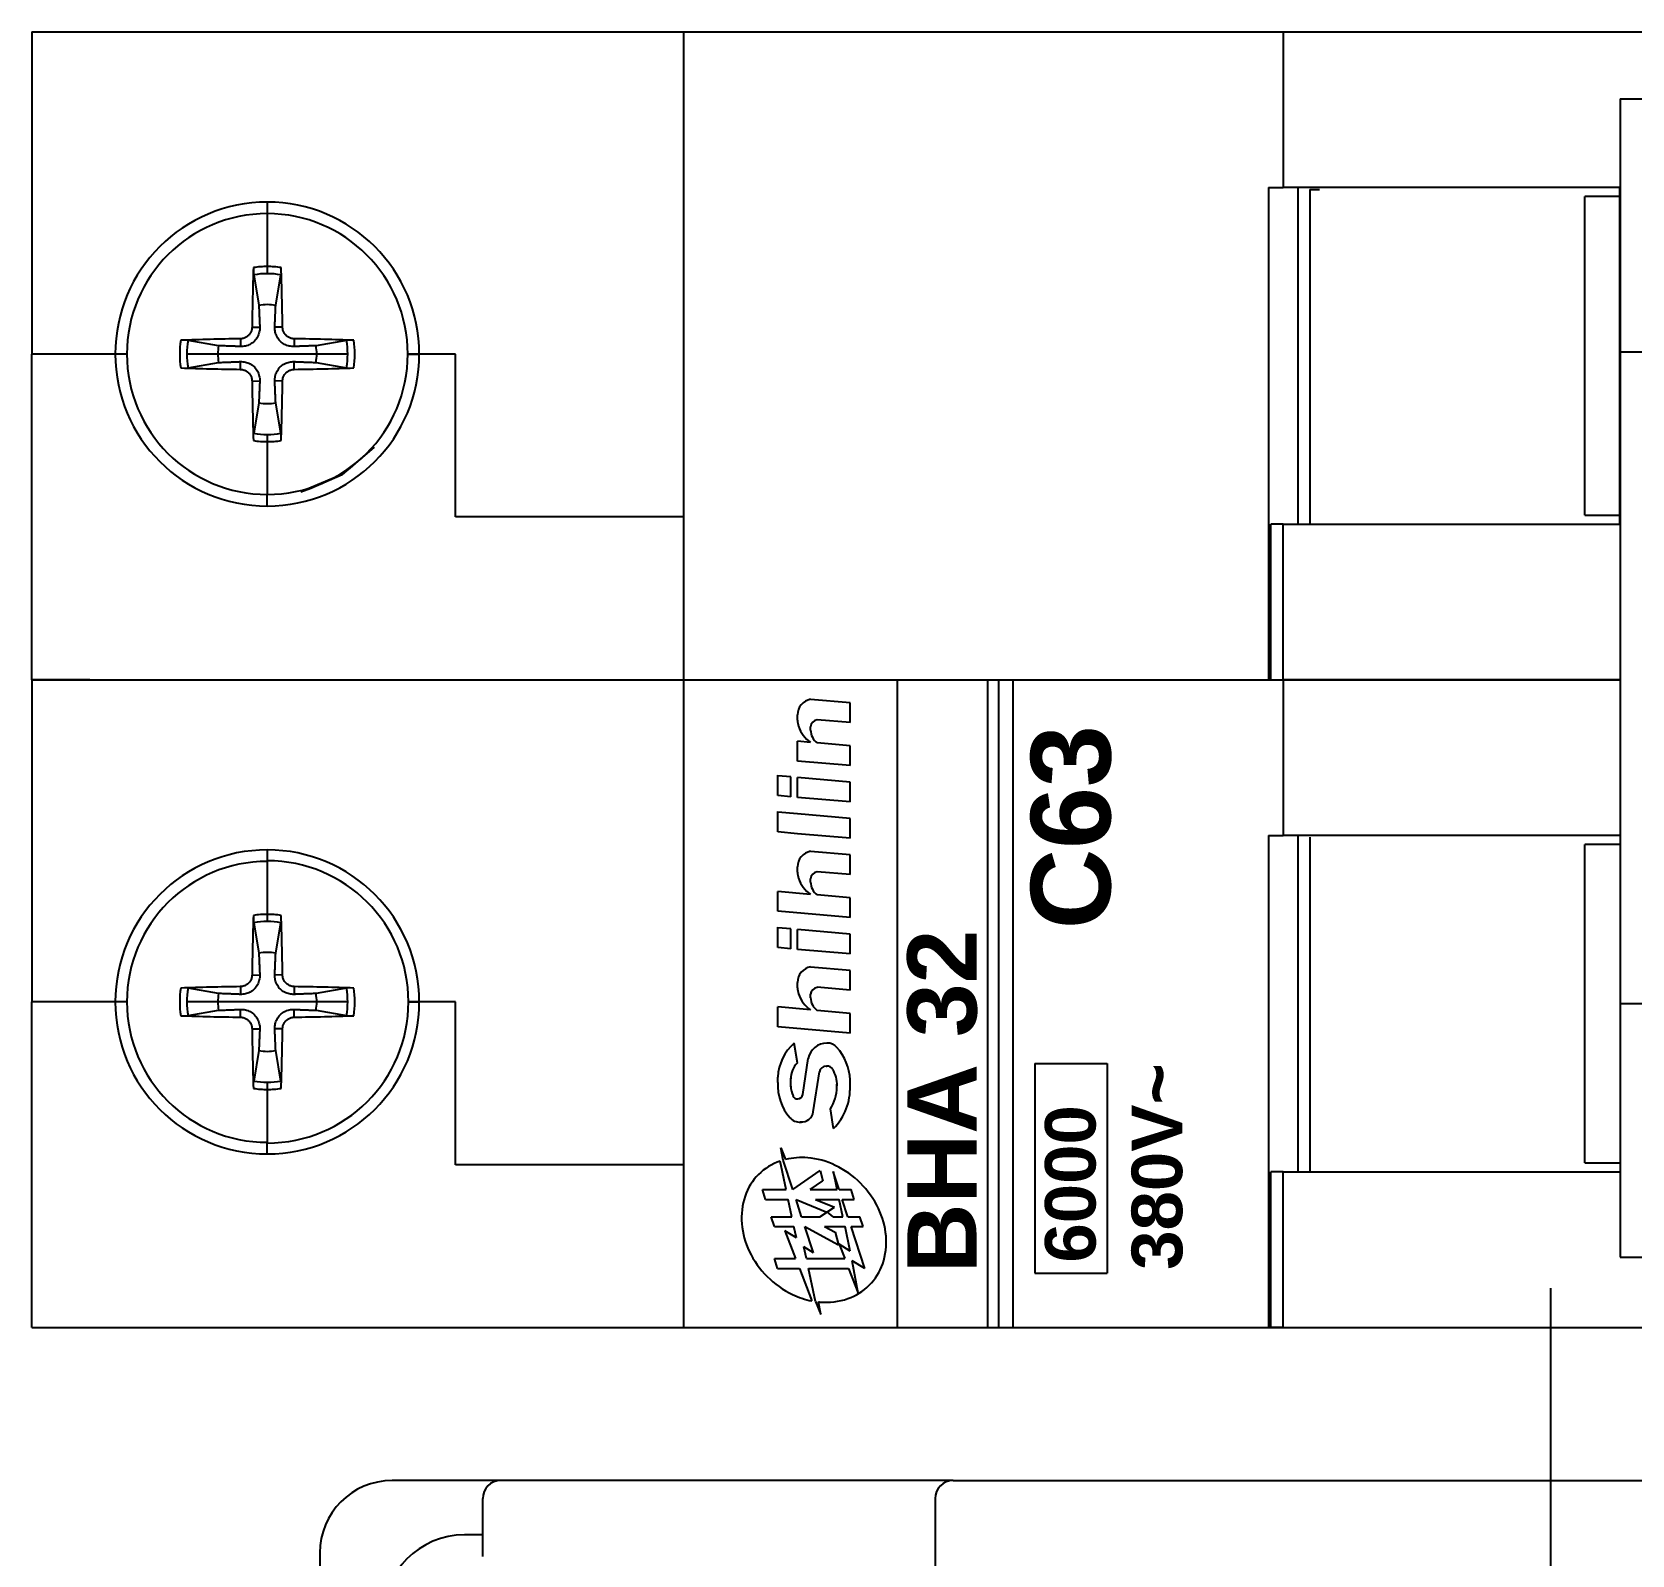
# Model space of a CAD drawing. Extents: x -276 to 10601, y -180 to 3883.
# Drawn here: x 2570.86 to 2615.06, y 2918.25 to 2960.34 of the extents above; entities that cross this region are included whole.
import ezdxf

# ---------------------------------------------------------------- set-up
doc = ezdxf.new("R2010")
doc.units = 0
doc.header["$LTSCALE"] = 10
doc.header["$MEASUREMENT"] = 0
doc.layers.get('0').update_dxf_attribs({"linetype": 'CONTINUOUS'})

# ---------------------------------------------------------------- blocks, each defined once
blk = doc.blocks.new('M_SL_E')
for p, q in [((3.18, 5), (3.56, 5)), ((6.59, 0), (7.03, 5)), ((7.03, 5), (8.4, 5)), ((8.2, 2.73), (8.4, 5)), ((12.42, 4.09), (12.5, 5)), ((12.5, 5), (13.91, 5)), ((13.79, 4.09), (13.87, 5)), ((14.58, 0), (15.01, 5)), ((15.01, 5), (16.38, 5)), ((16.18, 2.73), (16.38, 5)), ((20.37, 3.64), (20.49, 5)), ((20.49, 5), (21.9, 5)), ((21.74, 3.64), (21.86, 5)), ((22.92, 4.09), (23, 5)), ((23, 5), (24.41, 5)), ((24.29, 4.09), (24.37, 5)), ((0.45, 3.49), (0.45, 3.35)), ((2.89, 4.09), (3.48, 4.09)), ((4.55, 3.64), (5.91, 3.86)), ((9.73, 3.64), (10.09, 3.64)), ((12.07, 0), (12.38, 3.64)), ((12.38, 3.64), (13.75, 3.64)), ((12.42, 4.09), (13.79, 4.09)), ((13.44, 0), (13.75, 3.64)), ((17.71, 3.64), (18.07, 3.64)), ((20.05, 0), (20.37, 3.64)), ((21.42, 0), (21.74, 3.64)), ((22.56, 0), (22.88, 3.64)), ((22.88, 3.64), (24.25, 3.64)), ((22.92, 4.09), (24.29, 4.09)), ((23.93, 0), (24.25, 3.64)), ((25.07, 0), (25.39, 3.64)), ((25.39, 3.64), (26.76, 3.64)), ((26.68, 2.73), (26.76, 3.64)), ((28.21, 3.64), (28.57, 3.64)), ((1.15, 2.54), (3.93, 2.11)), ((2.35, 3.27), (4.85, 2.89)), ((7.96, 0), (8.16, 2.27)), ((9.04, 2.73), (9.28, 2.73)), ((9.56, 0), (9.76, 2.27)), ((10.93, 0), (11.16, 2.73)), ((15.94, 0), (16.14, 2.27)), ((17.03, 2.73), (17.26, 2.73)), ((17.54, 0), (17.74, 2.27)), ((18.91, 0), (19.15, 2.73)), ((26.44, 0), (26.64, 2.27)), ((27.52, 2.73), (27.76, 2.73)), ((28.04, 0), (28.23, 2.27)), ((29.4, 0), (29.64, 2.73)), ((0, 1.14), (1.36, 1.36)), ((4.32, 1.66), (4.32, 1.6)), ((2.63, 0), (3.37, 0)), ((2.85, 0.91), (3.07, 0.91)), ((6.59, 0), (7.96, 0)), ((9.56, 0), (10.93, 0)), ((12.07, 0), (13.44, 0)), ((14.58, 0), (15.94, 0)), ((17.54, 0), (18.91, 0)), ((20.05, 0), (21.42, 0)), ((22.56, 0), (23.93, 0)), ((25.07, 0), (26.44, 0)), ((28.04, 0), (29.4, 0))]:
    blk.add_line(p, q)
for centre, radius, start, end in [((2.99, 1.61), 3.39, 86.8217, 130.9829), ((3.37, 1.61), 3.39, 41.5819, 86.8217), ((1.36, 3.49), 0.909, 130.9829, 184.481), ((1.27, 3.35), 0.818, 175.2764, 261.2538), ((2.41, 3.62), 0.364, 115.245, 180), ((2.41, 3.63), 0.364, 181.4669, 261.2538), ((2.91, 2.55), 1.54, 89.0654, 115.245), ((3.45, 2.55), 1.54, 44.8213, 90.9346), ((9.96, 1.56), 2.11, 107.9236, 146.5043), ((9.73, 2.27), 1.36, 90, 107.9236), ((10.08, 2.53), 1.11, 10.2203, 89.3839), ((17.94, 1.56), 2.11, 107.9236, 146.5043), ((17.71, 2.27), 1.36, 90, 107.9236), ((18.06, 2.53), 1.11, 10.2203, 89.3839), ((28.44, 1.56), 2.11, 107.9236, 146.5043), ((28.21, 2.27), 1.36, 90, 107.9236), ((28.56, 2.53), 1.11, 10.2203, 89.3839), ((4.57, 1.58), 1.34, 0.9531, 78.0106), ((9.07, 1.59), 1.14, 91.2377, 143.0819), ((9.22, 2.19), 0.542, 9.0008, 84.0607), ((17.05, 1.59), 1.14, 91.2377, 143.0819), ((17.2, 2.19), 0.542, 9.0008, 84.0607), ((27.55, 1.59), 1.14, 91.2377, 143.0819), ((27.7, 2.19), 0.542, 9.0008, 84.0607), ((2.79, 3.99), 3.99, 225.5962, 272.3288), ((2.85, 3.56), 2.65, 235.9529, 270.039), ((3.01, 3.01), 2.11, 268.4803, 301.1102), ((3.86, 1.66), 0.455, 0, 81.2538), ((3.86, 1.6), 0.455, 301.1102, 0), ((5, 1.6), 0.909, 311.4664, 0), ((3.16, 3.68), 3.69, 273.1935, 311.4664)]:
    blk.add_arc(centre, radius, start, end)
blk = doc.blocks.new('A$C7D7D530F')
for p, q in [((2.433, 3.092), (2.705, 3.18)), ((2.705, 3.18), (2.705, 2.608)), ((3.182, 3.335), (3.455, 3.424)), ((3.182, 3.335), (3.182, 2.709)), ((3.455, 3.424), (3.455, 2.767)), ((1.274, 3.003), (1.547, 3.092)), ((1.274, 3.003), (1.274, 2.401)), ((1.547, 3.092), (1.547, 2.506)), ((2.319, 2.802), (1.547, 2.506)), ((2.12, 2.483), (2.319, 2.802)), ((2.433, 3.092), (2.433, 2.55)), ((2.705, 2.608), (3.182, 2.709)), ((3.455, 2.767), (4.241, 2.934)), ((3.455, 2.582), (4.268, 2.846)), ((4.268, 2.846), (4.613, 2.913)), ((4.613, 2.913), (4.286, 2.781)), ((1.274, 2.401), (0.379, 2.058)), ((1.547, 2.207), (1.87, 2.276)), ((1.706, 2.013), (1.87, 2.276)), ((1.706, 2.013), (2.433, 2.25)), ((2.433, 2.25), (1.933, 1.322)), ((2.12, 2.483), (2.433, 2.55)), ((2.705, 2.338), (3.182, 2.493)), ((2.705, 2.338), (2.705, 1.836)), ((3.182, 2.493), (2.834, 1.642)), ((3.455, 2.582), (3.983, 1.828)), ((0.363, 1.955), (0, 1.809)), ((0, 1.809), (0.352, 1.877)), ((0.363, 1.955), (1.274, 2.149)), ((1.274, 2.149), (1.274, 1.042)), ((1.547, 2.207), (1.547, 1.147)), ((2.705, 1.836), (2.97, 1.435)), ((3.182, 1.954), (2.97, 1.435)), ((3.182, 1.954), (3.182, 1.298)), ((3.455, 2.104), (3.701, 1.752)), ((3.455, 2.104), (3.455, 1.356)), ((3.983, 1.828), (3.701, 1.752)), ((2.274, 1.413), (1.933, 1.322)), ((2.433, 1.708), (2.274, 1.413)), ((2.433, 1.708), (2.433, 1.139)), ((2.705, 1.464), (2.84, 1.632)), ((2.705, 1.464), (2.705, 1.197)), ((3.455, 1.306), (3.953, 1.468)), ((3.455, 1.356), (3.954, 1.462)), ((1.274, 1.042), (0.595, 0.781)), ((0.595, 0.781), (1.488, 0.939)), ((1.274, 0.597), (2.433, 0.974)), ((1.274, 0.597), (1.488, 0.939)), ((1.944, 1.299), (1.547, 1.147)), ((1.754, 0.995), (1.944, 1.299)), ((1.754, 0.995), (2.433, 1.139)), ((2.433, 0.974), (2.433, 0.64)), ((2.705, 1.197), (3.182, 1.298)), ((2.705, 1.062), (3.182, 1.217)), ((2.705, 1.062), (2.705, 0.729)), ((3.182, 1.217), (3.182, 0.884)), ((3.182, 0.884), (3.455, 0.972)), ((3.455, 1.306), (3.455, 0.972)), ((2.433, 0.64), (2.705, 0.729))]:
    blk.add_line(p, q)
for points in [[(3.871, 3.53, 0.114733), (3.277, 3.899, 0.103802), (2.511, 3.993, 0.091344), (1.75, 3.784, 0.08414), (1.052, 3.289, 0.08414), (0.556, 2.591, 0.064723), (0.379, 2.058, 0.064723)], [(4.241, 2.934, 0.000242), (4.24, 2.936, 0.114733), (3.871, 3.53, 0.114733)], [(0.352, 1.877, 0.005532), (0.348, 1.829, 0.103802), (0.441, 1.064, 0.114733), (0.811, 0.47, 0.114733), (1.405, 0.1, 0.103802), (2.17, 0.007, 0.091344), (2.932, 0.215, 0.08414), (3.63, 0.711, 0.08414), (4.125, 1.409, 0.091344), (4.334, 2.17, 0.082116), (4.286, 2.781, 0.114733)]]:
    blk.add_lwpolyline(points, format="xyb")
blk = doc.blocks.new('MLIBN17G')
for p, q in [((0, 41.95), (9, 41.95)), ((0, 41.95), (0, -41.95)), ((17.9, 41.95), (9, 41.95)), ((9, 39.33), (9, 41.95)), ((17.9, 40.35), (17.9, 41.95)), ((17.9, 41.95), (17.9, 40.35)), ((17.9, 41.95), (26.9, 41.95)), ((35.8, 41.95), (26.9, 41.95)), ((26.9, 39.33), (26.9, 41.95)), ((35.8, 41.95), (35.8, -41.95)), ((17.9, 40.35), (17.9, 7.384)), ((8.624, 37.639), (8.768, 36.797)), ((9, 36.816), (9, 37.671)), ((9.232, 36.797), (9.376, 37.639)), ((26.524, 37.639), (26.668, 36.797)), ((26.9, 36.816), (26.9, 37.671)), ((27.132, 36.797), (27.276, 37.639)), ((9, 35.45), (9, 36.816)), ((26.9, 35.45), (26.9, 36.816)), ((7.653, 35.682), (6.811, 35.826)), ((8.256, 35.872), (8.257, 35.658)), ((8.578, 36.194), (8.792, 36.193)), ((9.422, 36.194), (9.208, 36.193)), ((9.744, 35.872), (9.743, 35.658)), ((11.189, 35.826), (10.347, 35.682)), ((25.553, 35.682), (24.711, 35.826)), ((26.156, 35.872), (26.157, 35.658)), ((26.478, 36.194), (26.692, 36.193)), ((27.322, 36.194), (27.108, 36.193)), ((27.644, 35.872), (27.643, 35.658)), ((29.089, 35.826), (28.247, 35.682)), ((4.8, 35.45), (5.1, 35.45)), ((6.58, 35.45), (5.12, 35.45)), ((6.779, 35.45), (6.58, 35.45)), ((9, 34.084), (9, 35.45)), ((11.42, 35.45), (11.221, 35.45)), ((12.88, 35.45), (11.42, 35.45)), ((13.2, 35.45), (12.9, 35.45)), ((22.7, 35.45), (23, 35.45)), ((24.48, 35.45), (23.02, 35.45)), ((24.679, 35.45), (24.48, 35.45)), ((26.9, 34.084), (26.9, 35.45)), ((29.32, 35.45), (29.121, 35.45)), ((30.78, 35.45), (29.32, 35.45)), ((31.1, 35.45), (30.8, 35.45)), ((6.811, 35.074), (7.653, 35.218)), ((8.256, 35.028), (8.257, 35.242)), ((9.744, 35.028), (9.743, 35.242)), ((10.347, 35.218), (11.189, 35.074)), ((24.711, 35.074), (25.553, 35.218)), ((26.156, 35.028), (26.157, 35.242)), ((27.644, 35.028), (27.643, 35.242)), ((28.247, 35.218), (29.089, 35.074)), ((8.578, 34.706), (8.792, 34.707)), ((9.422, 34.706), (9.208, 34.707)), ((26.478, 34.706), (26.692, 34.707)), ((27.322, 34.706), (27.108, 34.707)), ((8.768, 34.103), (8.624, 33.261)), ((9, 33.229), (9, 34.084)), ((9.376, 33.261), (9.232, 34.103)), ((26.668, 34.103), (26.524, 33.261)), ((26.9, 33.229), (26.9, 34.084)), ((27.276, 33.261), (27.132, 34.103)), ((9, 31.55), (9, 31.25)), ((9, 31.25), (9, 31.55)), ((26.9, 31.57), (26.9, 31.25)), ((26.9, 31.25), (26.9, 31.57)), ((9, 30.25), (9, 31.25)), ((26.9, 30.25), (26.9, 31.25)), ((4.5, 23.95), (4.5, 30.25)), ((4.5, 30.25), (9, 30.25)), ((22.4, 23.95), (22.4, 30.25)), ((22.4, 30.25), (26.9, 30.25)), ((17.9, 23.95), (0, 23.95)), ((17.9, 23.95), (0, 23.95)), ((17.9, 23.95), (0, 23.95)), ((35.8, 23.95), (17.9, 23.95)), ((17.9, 18.05), (0, 18.05)), ((17.9, 15.55), (0, 15.55)), ((17.9, 15.25), (0, 15.25)), ((17.9, 14.85), (0, 14.85)), ((1.5, 14.25), (1.5, 12.25)), ((7.3, 14.25), (1.5, 14.25)), ((7.3, 14.25), (7.3, 12.25)), ((7.3, 12.25), (1.5, 12.25)), ((13.6, 7.792), (0, 7.792)), ((0, 7.384), (0, 7.723)), ((0, 7.723), (4.3, 7.723)), ((4.3, 7.384), (4.3, 7.723)), ((13.6, 7.792), (13.6, 7.384)), ((31.5, 7.792), (17.9, 7.792)), ((17.9, 7.723), (22.2, 7.723)), ((22.2, 7.384), (22.2, 7.723)), ((31.5, 7.792), (31.5, 7.384)), ((0, 7.384), (4.3, 7.384)), ((4.3, 7.4), (4.3, -1.922)), ((13.6, -1.922), (13.6, 7.4)), ((17.9, 7.384), (13.6, 7.384)), ((17.9, -1.922), (17.9, 7.4)), ((17.9, 7.4), (17.9, -1.922)), ((17.9, 7.384), (22.2, 7.384)), ((22.2, 7.4), (22.2, -1.922)), ((31.5, -1.914), (31.5, 7.4)), ((35.8, 7.384), (31.5, 7.384)), ((13.6, 6.978), (4.3, 6.978)), ((13.55, 6.65), (4.3, 6.65)), ((31.5, 6.978), (22.2, 6.978)), ((31.45, 6.65), (22.2, 6.65)), ((31.45, 6.65), (31.45, 6.38)), ((33.95, -1.922), (1.95, -1.922)), ((1.95, -1.922), (1.95, -8.538)), ((8.95, -9.05), (8.95, -1.922)), ((26.95, -9.05), (26.95, -1.922)), ((33.95, -1.922), (33.95, -8.538))]:
    blk.add_line(p, q)
for p, q in [((17.9, 23.95), (0, 23.95)), ((4.55, -0.946), (13.35, -0.946)), ((4.55, -0.946), (4.55, -1.914)), ((13.35, -1.914), (13.35, -0.946)), ((22.45, -0.946), (31.25, -0.946)), ((22.45, -0.946), (22.45, -1.914)), ((31.25, -1.914), (31.25, -0.946)), ((22.2, -1.914), (31.5, -1.914))]:
    blk.add_line(p, q).dxf.unprotected_set("ltscale", 0)
for points in [[(8.768, 36.797), (8.77, 36.755), (8.771, 36.715), (8.773, 36.678), (8.774, 36.643), (8.776, 36.61), (8.777, 36.578), (8.778, 36.547), (8.779, 36.519), (8.78, 36.491), (8.781, 36.465), (8.782, 36.44), (8.783, 36.416), (8.784, 36.393), (8.785, 36.371), (8.786, 36.35), (8.787, 36.33), (8.787, 36.31), (8.788, 36.292), (8.789, 36.274), (8.79, 36.256), (8.79, 36.24), (8.791, 36.223), (8.791, 36.208), (8.792, 36.193)], [(9.208, 36.193), (9.209, 36.208), (9.209, 36.223), (9.21, 36.24), (9.21, 36.256), (9.211, 36.274), (9.212, 36.292), (9.213, 36.31), (9.213, 36.33), (9.214, 36.35), (9.215, 36.371), (9.216, 36.393), (9.217, 36.416), (9.218, 36.44), (9.219, 36.465), (9.22, 36.491), (9.221, 36.519), (9.222, 36.547), (9.223, 36.578), (9.224, 36.61), (9.226, 36.643), (9.227, 36.678), (9.229, 36.715), (9.23, 36.755), (9.232, 36.797)], [(26.668, 36.797), (26.67, 36.755), (26.671, 36.715), (26.673, 36.678), (26.674, 36.643), (26.676, 36.61), (26.677, 36.578), (26.678, 36.547), (26.679, 36.519), (26.68, 36.491), (26.681, 36.465), (26.682, 36.44), (26.683, 36.416), (26.684, 36.393), (26.685, 36.371), (26.686, 36.35), (26.687, 36.33), (26.687, 36.31), (26.688, 36.292), (26.689, 36.274), (26.69, 36.256), (26.69, 36.24), (26.691, 36.223), (26.691, 36.208), (26.692, 36.193)], [(27.108, 36.193), (27.109, 36.208), (27.109, 36.223), (27.11, 36.24), (27.11, 36.256), (27.111, 36.274), (27.112, 36.292), (27.113, 36.31), (27.113, 36.33), (27.114, 36.35), (27.115, 36.371), (27.116, 36.393), (27.117, 36.416), (27.118, 36.44), (27.119, 36.465), (27.12, 36.491), (27.121, 36.519), (27.122, 36.547), (27.123, 36.578), (27.124, 36.61), (27.126, 36.643), (27.127, 36.678), (27.129, 36.715), (27.13, 36.755), (27.132, 36.797)], [(8.578, 36.194), (8.577, 36.174), (8.575, 36.153), (8.571, 36.133), (8.566, 36.112), (8.56, 36.092), (8.552, 36.072), (8.543, 36.052), (8.533, 36.034), (8.522, 36.016), (8.51, 35.999), (8.496, 35.983), (8.482, 35.968), (8.468, 35.954), (8.452, 35.941), (8.435, 35.928), (8.417, 35.917), (8.398, 35.907), (8.378, 35.898), (8.358, 35.89), (8.338, 35.884), (8.317, 35.879), (8.297, 35.875), (8.276, 35.873), (8.256, 35.872)], [(8.792, 36.193), (8.792, 36.158), (8.79, 36.124), (8.786, 36.09), (8.779, 36.056), (8.771, 36.024), (8.76, 35.991), (8.747, 35.959), (8.731, 35.926), (8.712, 35.893), (8.691, 35.863), (8.668, 35.834), (8.643, 35.807), (8.616, 35.782), (8.587, 35.759), (8.557, 35.738), (8.524, 35.719), (8.491, 35.703), (8.459, 35.69), (8.426, 35.679), (8.394, 35.671), (8.36, 35.664), (8.326, 35.66), (8.292, 35.658), (8.257, 35.658)], [(9.743, 35.658), (9.708, 35.658), (9.674, 35.66), (9.64, 35.664), (9.606, 35.671), (9.574, 35.679), (9.541, 35.69), (9.509, 35.703), (9.476, 35.719), (9.443, 35.738), (9.413, 35.759), (9.384, 35.782), (9.357, 35.807), (9.332, 35.834), (9.309, 35.863), (9.288, 35.893), (9.269, 35.926), (9.253, 35.959), (9.24, 35.991), (9.229, 36.024), (9.221, 36.056), (9.214, 36.09), (9.21, 36.124), (9.208, 36.158), (9.208, 36.193)], [(9.744, 35.872), (9.724, 35.873), (9.703, 35.875), (9.683, 35.879), (9.662, 35.884), (9.642, 35.89), (9.622, 35.898), (9.602, 35.907), (9.584, 35.917), (9.566, 35.928), (9.549, 35.94), (9.533, 35.954), (9.518, 35.968), (9.504, 35.982), (9.491, 35.998), (9.478, 36.015), (9.467, 36.033), (9.457, 36.052), (9.448, 36.072), (9.44, 36.092), (9.434, 36.112), (9.429, 36.133), (9.425, 36.153), (9.423, 36.174), (9.422, 36.194)], [(11.39, 35.832), (11.38, 35.833), (11.37, 35.833), (11.36, 35.833), (11.35, 35.833), (11.341, 35.833), (11.331, 35.833), (11.321, 35.833), (11.312, 35.833), (11.302, 35.833), (11.292, 35.833), (11.282, 35.833), (11.274, 35.833), (11.265, 35.832), (11.256, 35.832), (11.248, 35.832), (11.239, 35.831), (11.231, 35.831), (11.224, 35.83), (11.217, 35.83), (11.211, 35.829), (11.205, 35.828), (11.199, 35.828), (11.194, 35.827), (11.189, 35.826)], [(26.478, 36.194), (26.477, 36.174), (26.475, 36.153), (26.471, 36.133), (26.466, 36.112), (26.46, 36.092), (26.452, 36.072), (26.443, 36.052), (26.433, 36.034), (26.422, 36.016), (26.41, 35.999), (26.396, 35.983), (26.382, 35.968), (26.368, 35.954), (26.352, 35.941), (26.335, 35.928), (26.317, 35.917), (26.298, 35.907), (26.278, 35.898), (26.258, 35.89), (26.238, 35.884), (26.217, 35.879), (26.197, 35.875), (26.176, 35.873), (26.156, 35.872)], [(26.692, 36.193), (26.692, 36.158), (26.69, 36.124), (26.686, 36.09), (26.679, 36.056), (26.671, 36.024), (26.66, 35.991), (26.647, 35.959), (26.631, 35.926), (26.612, 35.893), (26.591, 35.863), (26.568, 35.834), (26.543, 35.807), (26.516, 35.782), (26.487, 35.759), (26.457, 35.738), (26.424, 35.719), (26.391, 35.703), (26.359, 35.69), (26.326, 35.679), (26.294, 35.671), (26.26, 35.664), (26.226, 35.66), (26.192, 35.658), (26.157, 35.658)], [(27.643, 35.658), (27.608, 35.658), (27.574, 35.66), (27.54, 35.664), (27.506, 35.671), (27.474, 35.679), (27.441, 35.69), (27.409, 35.703), (27.376, 35.719), (27.343, 35.738), (27.313, 35.759), (27.284, 35.782), (27.257, 35.807), (27.232, 35.834), (27.209, 35.863), (27.188, 35.893), (27.169, 35.926), (27.153, 35.959), (27.14, 35.991), (27.129, 36.024), (27.121, 36.056), (27.114, 36.09), (27.11, 36.124), (27.108, 36.158), (27.108, 36.193)], [(27.644, 35.872), (27.624, 35.873), (27.603, 35.875), (27.583, 35.879), (27.562, 35.884), (27.542, 35.89), (27.522, 35.898), (27.502, 35.907), (27.484, 35.917), (27.466, 35.928), (27.449, 35.94), (27.433, 35.954), (27.418, 35.968), (27.404, 35.982), (27.391, 35.998), (27.378, 36.015), (27.367, 36.033), (27.357, 36.052), (27.348, 36.072), (27.34, 36.092), (27.334, 36.112), (27.329, 36.133), (27.325, 36.153), (27.323, 36.174), (27.322, 36.194)], [(29.29, 35.832), (29.28, 35.833), (29.27, 35.833), (29.26, 35.833), (29.25, 35.833), (29.241, 35.833), (29.231, 35.833), (29.221, 35.833), (29.212, 35.833), (29.202, 35.833), (29.192, 35.833), (29.182, 35.833), (29.174, 35.833), (29.165, 35.832), (29.156, 35.832), (29.148, 35.832), (29.139, 35.831), (29.131, 35.831), (29.124, 35.83), (29.117, 35.83), (29.111, 35.829), (29.105, 35.828), (29.099, 35.828), (29.094, 35.827), (29.089, 35.826)], [(8.257, 35.658), (8.242, 35.659), (8.227, 35.659), (8.21, 35.66), (8.194, 35.66), (8.176, 35.661), (8.158, 35.662), (8.14, 35.663), (8.12, 35.663), (8.1, 35.664), (8.079, 35.665), (8.057, 35.666), (8.034, 35.667), (8.01, 35.668), (7.985, 35.669), (7.959, 35.67), (7.931, 35.671), (7.903, 35.672), (7.872, 35.673), (7.84, 35.674), (7.807, 35.676), (7.772, 35.677), (7.735, 35.679), (7.695, 35.68), (7.653, 35.682)], [(10.347, 35.682), (10.305, 35.68), (10.265, 35.679), (10.228, 35.677), (10.193, 35.676), (10.16, 35.674), (10.128, 35.673), (10.097, 35.672), (10.069, 35.671), (10.041, 35.67), (10.015, 35.669), (9.99, 35.668), (9.966, 35.667), (9.943, 35.666), (9.921, 35.665), (9.9, 35.664), (9.88, 35.663), (9.86, 35.663), (9.842, 35.662), (9.824, 35.661), (9.806, 35.66), (9.79, 35.66), (9.773, 35.659), (9.758, 35.659), (9.743, 35.658)], [(26.157, 35.658), (26.142, 35.659), (26.127, 35.659), (26.11, 35.66), (26.094, 35.66), (26.076, 35.661), (26.058, 35.662), (26.04, 35.663), (26.02, 35.663), (26, 35.664), (25.979, 35.665), (25.957, 35.666), (25.934, 35.667), (25.91, 35.668), (25.885, 35.669), (25.859, 35.67), (25.831, 35.671), (25.803, 35.672), (25.772, 35.673), (25.74, 35.674), (25.707, 35.676), (25.672, 35.677), (25.635, 35.679), (25.595, 35.68), (25.553, 35.682)], [(28.247, 35.682), (28.205, 35.68), (28.165, 35.679), (28.128, 35.677), (28.093, 35.676), (28.06, 35.674), (28.028, 35.673), (27.997, 35.672), (27.969, 35.671), (27.941, 35.67), (27.915, 35.669), (27.89, 35.668), (27.866, 35.667), (27.843, 35.666), (27.821, 35.665), (27.8, 35.664), (27.78, 35.663), (27.76, 35.663), (27.742, 35.662), (27.724, 35.661), (27.706, 35.66), (27.69, 35.66), (27.673, 35.659), (27.658, 35.659), (27.643, 35.658)], [(7.653, 35.218), (7.695, 35.22), (7.735, 35.221), (7.772, 35.223), (7.807, 35.224), (7.84, 35.226), (7.872, 35.227), (7.903, 35.228), (7.931, 35.229), (7.959, 35.23), (7.985, 35.231), (8.01, 35.232), (8.034, 35.233), (8.057, 35.234), (8.079, 35.235), (8.1, 35.236), (8.12, 35.237), (8.14, 35.237), (8.158, 35.238), (8.176, 35.239), (8.194, 35.24), (8.21, 35.24), (8.227, 35.241), (8.242, 35.241), (8.257, 35.242)], [(8.256, 35.028), (8.276, 35.027), (8.297, 35.025), (8.317, 35.021), (8.338, 35.016), (8.358, 35.01), (8.378, 35.002), (8.398, 34.993), (8.416, 34.983), (8.434, 34.972), (8.451, 34.96), (8.467, 34.946), (8.482, 34.932), (8.496, 34.918), (8.509, 34.902), (8.522, 34.885), (8.533, 34.867), (8.543, 34.848), (8.552, 34.828), (8.56, 34.808), (8.566, 34.788), (8.571, 34.767), (8.575, 34.747), (8.577, 34.726), (8.578, 34.706)], [(8.257, 35.242), (8.292, 35.242), (8.326, 35.24), (8.36, 35.236), (8.394, 35.229), (8.426, 35.221), (8.459, 35.21), (8.491, 35.197), (8.524, 35.181), (8.557, 35.162), (8.587, 35.141), (8.616, 35.118), (8.643, 35.093), (8.668, 35.066), (8.691, 35.037), (8.712, 35.007), (8.731, 34.974), (8.747, 34.941), (8.76, 34.909), (8.771, 34.876), (8.779, 34.844), (8.786, 34.81), (8.79, 34.776), (8.792, 34.742), (8.792, 34.707)], [(9.208, 34.707), (9.208, 34.742), (9.21, 34.776), (9.214, 34.81), (9.221, 34.844), (9.229, 34.876), (9.24, 34.909), (9.253, 34.941), (9.269, 34.974), (9.288, 35.007), (9.309, 35.037), (9.332, 35.066), (9.357, 35.093), (9.384, 35.118), (9.413, 35.141), (9.443, 35.162), (9.476, 35.181), (9.509, 35.197), (9.541, 35.21), (9.574, 35.221), (9.606, 35.229), (9.64, 35.236), (9.674, 35.24), (9.708, 35.242), (9.743, 35.242)], [(9.422, 34.706), (9.423, 34.726), (9.425, 34.747), (9.429, 34.767), (9.434, 34.788), (9.44, 34.808), (9.448, 34.828), (9.457, 34.848), (9.467, 34.866), (9.478, 34.884), (9.49, 34.901), (9.504, 34.917), (9.518, 34.932), (9.532, 34.946), (9.548, 34.959), (9.565, 34.972), (9.583, 34.983), (9.602, 34.993), (9.622, 35.002), (9.642, 35.01), (9.662, 35.016), (9.683, 35.021), (9.703, 35.025), (9.724, 35.027), (9.744, 35.028)], [(9.743, 35.242), (9.758, 35.241), (9.773, 35.241), (9.79, 35.24), (9.806, 35.24), (9.824, 35.239), (9.842, 35.238), (9.86, 35.237), (9.88, 35.237), (9.9, 35.236), (9.921, 35.235), (9.943, 35.234), (9.966, 35.233), (9.99, 35.232), (10.015, 35.231), (10.041, 35.23), (10.069, 35.229), (10.097, 35.228), (10.128, 35.227), (10.16, 35.226), (10.193, 35.224), (10.228, 35.223), (10.265, 35.221), (10.305, 35.22), (10.347, 35.218)], [(24.51, 35.068), (24.52, 35.067), (24.53, 35.067), (24.54, 35.067), (24.55, 35.067), (24.559, 35.067), (24.569, 35.067), (24.579, 35.067), (24.588, 35.067), (24.598, 35.067), (24.608, 35.067), (24.618, 35.067), (24.626, 35.067), (24.635, 35.068), (24.644, 35.068), (24.652, 35.068), (24.661, 35.069), (24.669, 35.069), (24.676, 35.07), (24.683, 35.07), (24.689, 35.071), (24.695, 35.072), (24.701, 35.072), (24.706, 35.073), (24.711, 35.074)], [(25.553, 35.218), (25.595, 35.22), (25.635, 35.221), (25.672, 35.223), (25.707, 35.224), (25.74, 35.226), (25.772, 35.227), (25.803, 35.228), (25.831, 35.229), (25.859, 35.23), (25.885, 35.231), (25.91, 35.232), (25.934, 35.233), (25.957, 35.234), (25.979, 35.235), (26, 35.236), (26.02, 35.237), (26.04, 35.237), (26.058, 35.238), (26.076, 35.239), (26.094, 35.24), (26.11, 35.24), (26.127, 35.241), (26.142, 35.241), (26.157, 35.242)], [(26.156, 35.028), (26.176, 35.027), (26.197, 35.025), (26.217, 35.021), (26.238, 35.016), (26.258, 35.01), (26.278, 35.002), (26.298, 34.993), (26.316, 34.983), (26.334, 34.972), (26.351, 34.96), (26.367, 34.946), (26.382, 34.932), (26.396, 34.918), (26.409, 34.902), (26.422, 34.885), (26.433, 34.867), (26.443, 34.848), (26.452, 34.828), (26.46, 34.808), (26.466, 34.788), (26.471, 34.767), (26.475, 34.747), (26.477, 34.726), (26.478, 34.706)], [(26.157, 35.242), (26.192, 35.242), (26.226, 35.24), (26.26, 35.236), (26.294, 35.229), (26.326, 35.221), (26.359, 35.21), (26.391, 35.197), (26.424, 35.181), (26.457, 35.162), (26.487, 35.141), (26.516, 35.118), (26.543, 35.093), (26.568, 35.066), (26.591, 35.037), (26.612, 35.007), (26.631, 34.974), (26.647, 34.941), (26.66, 34.909), (26.671, 34.876), (26.679, 34.844), (26.686, 34.81), (26.69, 34.776), (26.692, 34.742), (26.692, 34.707)], [(27.108, 34.707), (27.108, 34.742), (27.11, 34.776), (27.114, 34.81), (27.121, 34.844), (27.129, 34.876), (27.14, 34.909), (27.153, 34.941), (27.169, 34.974), (27.188, 35.007), (27.209, 35.037), (27.232, 35.066), (27.257, 35.093), (27.284, 35.118), (27.313, 35.141), (27.343, 35.162), (27.376, 35.181), (27.409, 35.197), (27.441, 35.21), (27.474, 35.221), (27.506, 35.229), (27.54, 35.236), (27.574, 35.24), (27.608, 35.242), (27.643, 35.242)], [(27.322, 34.706), (27.323, 34.726), (27.325, 34.747), (27.329, 34.767), (27.334, 34.788), (27.34, 34.808), (27.348, 34.828), (27.357, 34.848), (27.367, 34.866), (27.378, 34.884), (27.39, 34.901), (27.404, 34.917), (27.418, 34.932), (27.432, 34.946), (27.448, 34.959), (27.465, 34.972), (27.483, 34.983), (27.502, 34.993), (27.522, 35.002), (27.542, 35.01), (27.562, 35.016), (27.583, 35.021), (27.603, 35.025), (27.624, 35.027), (27.644, 35.028)], [(27.643, 35.242), (27.658, 35.241), (27.673, 35.241), (27.69, 35.24), (27.706, 35.24), (27.724, 35.239), (27.742, 35.238), (27.76, 35.237), (27.78, 35.237), (27.8, 35.236), (27.821, 35.235), (27.843, 35.234), (27.866, 35.233), (27.89, 35.232), (27.915, 35.231), (27.941, 35.23), (27.969, 35.229), (27.997, 35.228), (28.028, 35.227), (28.06, 35.226), (28.093, 35.224), (28.128, 35.223), (28.165, 35.221), (28.205, 35.22), (28.247, 35.218)], [(8.792, 34.707), (8.791, 34.692), (8.791, 34.677), (8.79, 34.66), (8.79, 34.644), (8.789, 34.626), (8.788, 34.608), (8.787, 34.59), (8.787, 34.57), (8.786, 34.55), (8.785, 34.529), (8.784, 34.507), (8.783, 34.484), (8.782, 34.46), (8.781, 34.435), (8.78, 34.409), (8.779, 34.381), (8.778, 34.353), (8.777, 34.322), (8.776, 34.29), (8.774, 34.257), (8.773, 34.222), (8.771, 34.185), (8.77, 34.145), (8.768, 34.103)], [(9.232, 34.103), (9.23, 34.145), (9.229, 34.185), (9.227, 34.222), (9.226, 34.257), (9.224, 34.29), (9.223, 34.322), (9.222, 34.353), (9.221, 34.381), (9.22, 34.409), (9.219, 34.435), (9.218, 34.46), (9.217, 34.484), (9.216, 34.507), (9.215, 34.529), (9.214, 34.55), (9.213, 34.57), (9.213, 34.59), (9.212, 34.608), (9.211, 34.626), (9.21, 34.644), (9.21, 34.66), (9.209, 34.677), (9.209, 34.692), (9.208, 34.707)], [(23.095, 34.524), (23.191, 34.244), (23.572, 33.386), (23.095, 34.524)], [(26.692, 34.707), (26.691, 34.692), (26.691, 34.677), (26.69, 34.66), (26.69, 34.644), (26.689, 34.626), (26.688, 34.608), (26.687, 34.59), (26.687, 34.57), (26.686, 34.55), (26.685, 34.529), (26.684, 34.507), (26.683, 34.484), (26.682, 34.46), (26.681, 34.435), (26.68, 34.409), (26.679, 34.381), (26.678, 34.353), (26.677, 34.322), (26.676, 34.29), (26.674, 34.257), (26.673, 34.222), (26.671, 34.185), (26.67, 34.145), (26.668, 34.103)], [(27.132, 34.103), (27.13, 34.145), (27.129, 34.185), (27.127, 34.222), (27.126, 34.257), (27.124, 34.29), (27.123, 34.322), (27.122, 34.353), (27.121, 34.381), (27.12, 34.409), (27.119, 34.435), (27.118, 34.46), (27.117, 34.484), (27.116, 34.507), (27.115, 34.529), (27.114, 34.55), (27.113, 34.57), (27.113, 34.59), (27.112, 34.608), (27.111, 34.626), (27.11, 34.644), (27.11, 34.66), (27.109, 34.677), (27.109, 34.692), (27.108, 34.707)], [(23.745, 33.157), (24.315, 32.507), (23.572, 33.386), (23.745, 33.157)]]:
    blk.add_lwpolyline(points)
for centre, radius, start, end in [((9, 35.45), 4.2, 90, 180), ((9, 35.45), 4.2, 0, 90), ((26.9, 35.45), 4.2, 90, 180), ((26.9, 35.45), 4.2, 0, 90), ((9, 35.45), 3.88, 0, 180), ((26.9, 35.45), 3.88, 0, 180), ((9, 35.451), 2.419, 80.9059, 99.094), ((9, 35.447), 2.224, 90.0031, 99.7446), ((9, 35.447), 2.224, 80.2554, 89.9969), ((26.9, 35.451), 2.419, 80.9059, 99.094), ((26.9, 35.447), 2.224, 90.0031, 99.7446), ((26.9, 35.447), 2.224, 80.2554, 89.9969), ((9, 35.45), 1.366, 90, 99.7666), ((9, 35.45), 1.366, 80.2334, 90), ((26.9, 35.45), 1.366, 90, 99.7666), ((26.9, 35.45), 1.366, 80.2334, 90), ((8.999, 35.45), 2.418, 170.9045, 180.0014), ((9.003, 35.45), 2.224, 170.2554, 179.9969), ((8.997, 35.45), 2.224, 0.0031, 9.7446), ((9.001, 35.45), 2.418, 359.9986, 9.0954), ((26.899, 35.45), 2.418, 170.9045, 180.0014), ((26.903, 35.45), 2.224, 170.2554, 179.9969), ((26.897, 35.45), 2.224, 0.0031, 9.7446), ((26.901, 35.45), 2.418, 359.9986, 9.0954), ((9, 35.45), 4.2, 180, 270), ((9, 35.45), 3.9, 180, 270), ((8.999, 35.45), 2.418, 179.9986, 189.0954), ((9.003, 35.45), 2.224, 180.0031, 189.7446), ((9, 35.45), 1.366, 170.2334, 189.7666), ((9, 35.45), 4.2, 270, 0), ((9, 35.45), 3.9, 270, 0), ((9, 35.45), 1.366, 350.2334, 9.7666), ((8.997, 35.45), 2.224, 350.2554, 359.9969), ((9.001, 35.45), 2.418, 350.9045, 0.0014), ((26.9, 35.45), 4.2, 180, 270), ((26.9, 35.45), 3.88, 180, 270), ((26.899, 35.45), 2.418, 179.9986, 189.0954), ((26.903, 35.45), 2.224, 180.0031, 189.7446), ((26.9, 35.45), 1.366, 170.2334, 189.7666), ((26.9, 35.45), 3.88, 270, 0), ((26.9, 35.45), 4.2, 270, 0), ((26.9, 35.45), 1.366, 350.2334, 9.7666), ((26.897, 35.45), 2.224, 350.2554, 359.9969), ((26.901, 35.45), 2.418, 350.9045, 0.0014), ((9, 35.45), 1.366, 260.2334, 270), ((9, 35.45), 1.366, 270, 279.7666), ((26.9, 35.45), 1.366, 260.2334, 270), ((26.9, 35.45), 1.366, 270, 279.7666), ((9, 35.453), 2.224, 260.2554, 269.9969), ((9, 35.453), 2.224, 270.0031, 279.7446), ((26.9, 35.453), 2.224, 260.2554, 269.9969), ((26.9, 35.453), 2.224, 270.0031, 279.7446), ((9, 35.449), 2.419, 260.9059, 279.094), ((26.9, 35.449), 2.419, 260.9059, 279.094)]:
    blk.add_arc(centre, radius, start, end)
for centre, major_axis, start_param, end_param in [((9.267, 35.449), (-0.052, -7.993), 4.409166, 4.619534), ((8.733, 35.449), (-0.052, 7.993), 4.805244, 5.015612), ((27.167, 35.449), (-0.052, -7.993), 4.409166, 4.619534), ((26.633, 35.449), (-0.052, 7.993), 4.805244, 5.015612), ((9.001, 35.183), (-7.993, -0.052), 4.805244, 5.015612), ((8.999, 35.183), (-7.993, 0.052), 4.409166, 4.619534), ((26.901, 35.183), (-7.993, -0.052), 4.805244, 5.015612), ((26.899, 35.183), (-7.993, 0.052), 4.409166, 4.619534), ((9.001, 35.717), (7.993, -0.052), 4.409166, 4.619534), ((8.999, 35.717), (7.993, 0.052), 4.805244, 5.015612), ((26.901, 35.717), (7.993, -0.052), 4.409166, 4.619534), ((26.899, 35.717), (7.993, 0.052), 4.805244, 5.015612), ((9.267, 35.451), (0.052, -7.993), 4.805244, 5.015612), ((8.733, 35.451), (0.052, 7.993), 4.409166, 4.619534), ((27.167, 35.451), (0.052, -7.993), 4.805244, 5.015612), ((26.633, 35.451), (0.052, 7.993), 4.409166, 4.619534)]:
    blk.add_ellipse(centre, major_axis=major_axis, ratio=0.087156, start_param=start_param, end_param=end_param)
blk.add_blockref('A$C7D7D530F', (0.359, 18.35))
at = {"xscale": 0.3999999999996362, "yscale": 0.3999999999996362, "zscale": 0.3999999999996362}
blk.add_blockref('M_SL_E', (5.5, 19.35), dxfattribs=at)
at = {"attachment_point": 1}
for s, insert, char_height, width in [('{\\fArial|b1|i0|c0|p34;BHA 32}', (1.501, 17.768), 1.911, 9.81535), ('{\\fArial|b1|i0|c0|p34;C63}', (11.008, 14.357), 2.2, 5.91194), ('{\\fArial|b1|i0|c0|p34;6000}', (1.796, 13.967), 1.4, 7.19073), ('{\\fArial|b1|i0|c0|p34;380V\\fArial|b1|i0|c136|p0;~}', (1.597, 11.574), 1.4, 9.6739)]:
    blk.add_mtext(s, dxfattribs=dict(at, insert=insert, char_height=char_height, width=width))
blk = doc.blocks.new('MLIBM60A')
at = {"color": 7}
for p, q in [((41, 34), (37.5, 34)), ((43, 16.5), (43, 32)), ((41.5, 29.5), (41.5, 30)), ((40.9, 29.5), (42.5, 29.5)), ((42.5, 17), (0.5, 17)), ((42.5, 17), (0.5, 17)), ((43, 16.5), (43, -16.5))]:
    blk.add_line(p, q, dxfattribs=at)
blk.add_line((48.32, 0), (-4.74, 0))
for centre, radius, end in [((41, 32), 2, 90), ((39.25, 30), 2.25, 180), ((42.5, 29), 0.5, 90), ((42.5, 16.5), 0.5, 90)]:
    blk.add_arc(centre, radius, 0, end, dxfattribs=at)

msp = doc.modelspace()

# ---------------------------------------------------------------- block references
at = {"ltscale": 0.5, "rotation": 90}
for name, p in [('MLIBN17G', (2612.809, 2924.537)), ('MLIBM60A', (2612.809, 2877.311))]:
    msp.add_blockref(name, p, dxfattribs=at)

doc.saveas('drawing.dxf')
